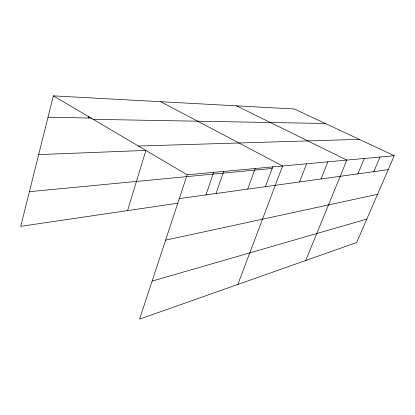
<?xml version="1.0" encoding="UTF-8"?>
<svg xmlns="http://www.w3.org/2000/svg" width="415" height="415" viewBox="0 0 415 415"><rect width="100%" height="100%" fill="white"/><g stroke="black" fill="none" stroke-linecap="round" stroke-linejoin="round"><path stroke-width="0.62" d="M394.25 155.724L187.16 174.777L139.575 319.14L356.677 242.521L394.25 155.724L294.334 108.989L53.359 95.86L20.75 226.341L177.511 203.246M88.395 118.01L88.903 116.143M127.571 210.602L145.883 150.422L38.678 154.598M205.887 195.081L213.709 172.282M216.033 193.509L223.721 171.416M247.698 189.126L255.194 168.516M265.294 186.932L272.852 166.654M237.868 284.451L282.574 166L160.709 101.711M299.537 181.946L306.612 163.785M321.023 178.969L327.881 161.829M305.72 260.506L346.831 160.086L236.493 105.835M357.886 173.864L364.318 158.478M373.806 171.66L380.036 157.031M152.118 281.085L366.819 219.094M165.616 240.14L377.541 194.329M179.311 198.598L388.217 169.662M29.413 191.678L272.183 168.443M138.403 146.023L359.25 139.352M93.142 119.328L325.339 123.494M48.026 117.201L91.622 118.073M53.359 95.86L187.16 174.777"/></g></svg>
